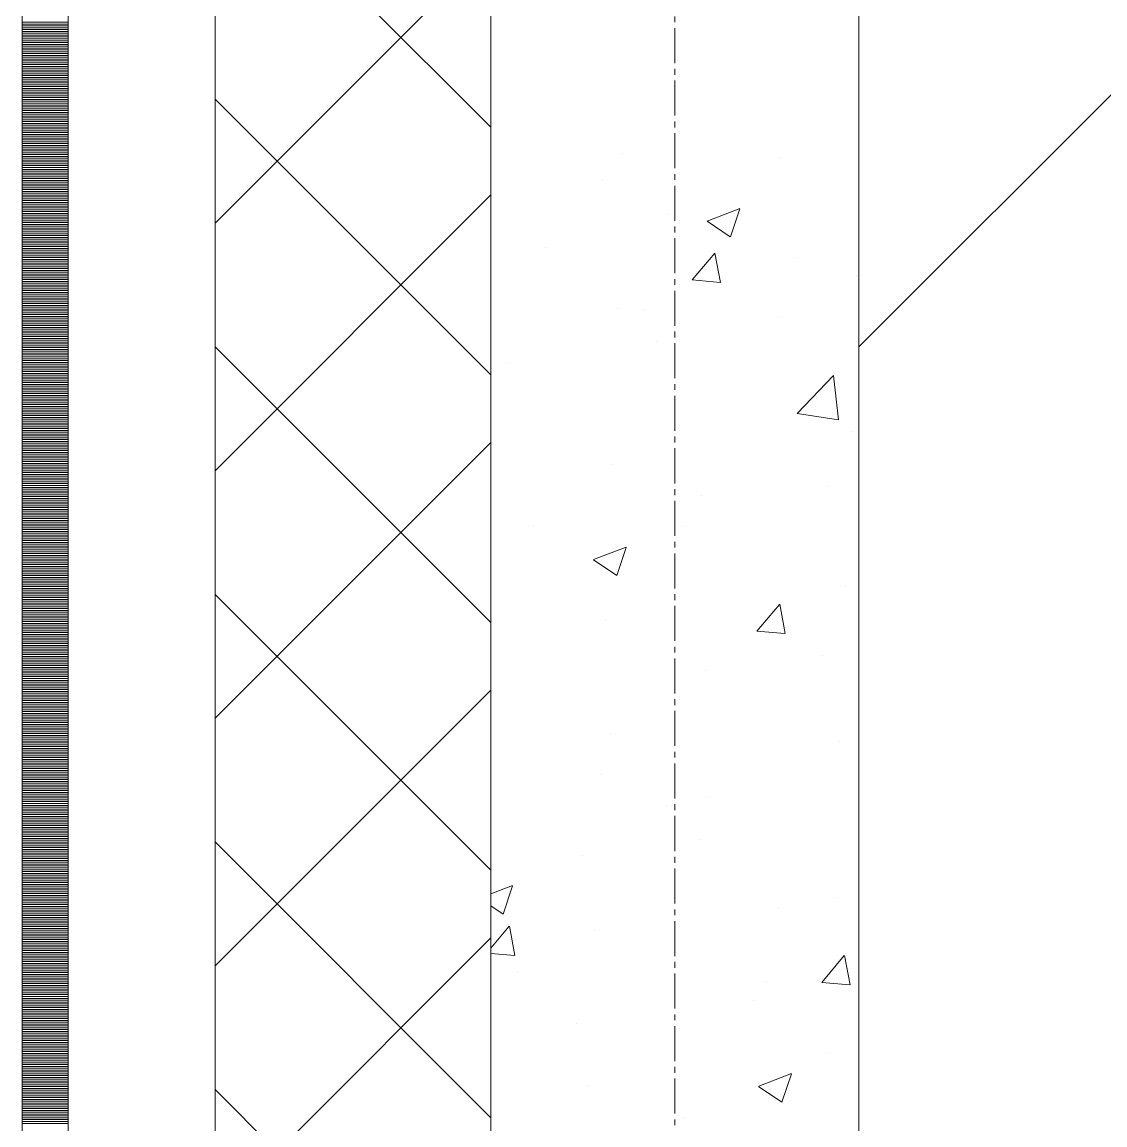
# Model space of a CAD drawing. Header units: millimetres. Extents: x 538266 to 1167394, y 114608 to 637157.
# Drawn here: x 828883 to 829472, y 147313 to 147913 of the extents above; entities that cross this region are included whole.
import ezdxf
from ezdxf.enums import TextEntityAlignment as Align

# ---------------------------------------------------------------- set-up
doc = ezdxf.new("R2010")
doc.units = ezdxf.units.MM
doc.linetypes.add('CENTER2', pattern=[28.575, 19.05, -3.175, 3.175, -3.175])
doc.linetypes.add('DASHED', pattern=[19.05, 12.7, -6.35])
doc.layers.get('Defpoints').update_dxf_attribs({"color": 140})
doc.layers.add('АР_Делит', color=120, linetype='Continuous', lineweight=0, plot=False)
for name, color, linetype, lineweight in [('АР_Стены ПЕНОблок', 52, 'Continuous', 20), ('АР_Тонкая', 254, 'Continuous', 5), ('АР_Утеплитель', 31, 'Continuous', 0), ('АР_Штриховка', 8, 'Continuous', 0)]:
    doc.layers.add(name, color=color, linetype=linetype, lineweight=lineweight)
doc.layers.add('РД_Оси_100', color=7, linetype='Continuous', lineweight=0, true_color=0x525252)
doc.layers.add('ФВ-5', color=7, linetype='Continuous')
doc.styles.add('style1', font='ARIALN.TTF')

# ---------------------------------------------------------------- blocks, each defined once
blk = doc.blocks.new('2_этаж')
at = {"layer": 'АР_Стены ПЕНОблок', "color": 18, "linetype": 'Continuous', "lineweight": 20, "true_color": 0x000000}
for p, q in [((672773.57, 213213.25), (672773.57, 137013.25)), ((672973.57, 137013.25), (672973.57, 213213.25))]:
    blk.add_line(p, q, dxfattribs=at)
at = {"layer": 'АР_Тонкая', "color": 18, "linetype": 'Continuous', "lineweight": 5, "true_color": 0x000000}
for p, q in [((672518.57, 213213.25), (672518.57, 137013.25)), ((672543.57, 213213.25), (672543.57, 137013.25)), ((672543.57, 137013.25), (672543.57, 213213.25)), ((672623.57, 137013.25), (672623.57, 213213.25))]:
    blk.add_line(p, q, dxfattribs=at)
at = {"layer": 'АР_Утеплитель', "color": 18, "linetype": 'Continuous', "lineweight": 0, "true_color": 0x000000}
for p, q in [((672623.57, 213213.25), (672623.57, 137013.25)), ((672773.57, 137013.25), (672773.57, 213213.25))]:
    blk.add_line(p, q, dxfattribs=at)
at = {"layer": 'АР_Штриховка', "color": 18, "linetype": 'Continuous', "lineweight": 0, "true_color": 0x000000}
for p, q in [((672773.57, 147855.89), (672623.57, 148005.89)), ((672623.57, 147803.75), (672773.57, 147953.75)), ((672518.57, 147913), (672543.57, 147913)), ((672518.57, 147912), (672543.57, 147912)), ((672518.57, 147911), (672543.57, 147911)), ((672518.57, 147910), (672543.57, 147910)), ((672518.57, 147909), (672543.57, 147909)), ((672518.57, 147908), (672543.57, 147908)), ((672518.57, 147907), (672543.57, 147907)), ((672518.57, 147906), (672543.57, 147906)), ((672518.57, 147905), (672543.57, 147905)), ((672518.57, 147904), (672543.57, 147904)), ((672518.57, 147903), (672543.57, 147903)), ((672518.57, 147902), (672543.57, 147902)), ((672518.57, 147901), (672543.57, 147901)), ((672518.57, 147900), (672543.57, 147900)), ((672518.57, 147899), (672543.57, 147899)), ((672518.57, 147898), (672543.57, 147898)), ((672518.57, 147897), (672543.57, 147897)), ((672518.57, 147896), (672543.57, 147896)), ((672518.57, 147895), (672543.57, 147895)), ((672518.57, 147894), (672543.57, 147894)), ((672518.57, 147893), (672543.57, 147893)), ((672518.57, 147892), (672543.57, 147892)), ((672518.57, 147891), (672543.57, 147891)), ((672518.57, 147890), (672543.57, 147890)), ((672518.57, 147889), (672543.57, 147889)), ((672518.57, 147888), (672543.57, 147888)), ((672518.57, 147887), (672543.57, 147887)), ((672518.57, 147886), (672543.57, 147886)), ((672518.57, 147885), (672543.57, 147885)), ((672518.57, 147884), (672543.57, 147884)), ((672518.57, 147883), (672543.57, 147883)), ((672518.57, 147882), (672543.57, 147882)), ((672518.57, 147881), (672543.57, 147881)), ((672518.57, 147880), (672543.57, 147880)), ((672518.57, 147879), (672543.57, 147879)), ((672518.57, 147878), (672543.57, 147878)), ((672518.57, 147877), (672543.57, 147877)), ((672518.57, 147876), (672543.57, 147876)), ((672518.57, 147875), (672543.57, 147875)), ((672518.57, 147874), (672543.57, 147874)), ((672518.57, 147873), (672543.57, 147873)), ((672518.57, 147872), (672543.57, 147872)), ((672518.57, 147871), (672543.57, 147871)), ((672518.57, 147870), (672543.57, 147870)), ((672773.57, 147721.18), (672623.57, 147871.18)), ((672518.57, 147869), (672543.57, 147869)), ((672518.57, 147868), (672543.57, 147868)), ((672518.57, 147867), (672543.57, 147867)), ((672518.57, 147866), (672543.57, 147866)), ((672518.57, 147865), (672543.57, 147865)), ((672518.57, 147864), (672543.57, 147864)), ((672518.57, 147863), (672543.57, 147863)), ((672518.57, 147862), (672543.57, 147862)), ((672518.57, 147861), (672543.57, 147861)), ((672518.57, 147860), (672543.57, 147860)), ((672518.57, 147859), (672543.57, 147859)), ((672518.57, 147858), (672543.57, 147858)), ((672518.57, 147857), (672543.57, 147857)), ((672518.57, 147856), (672543.57, 147856)), ((672518.57, 147855), (672543.57, 147855)), ((672518.57, 147854), (672543.57, 147854)), ((672518.57, 147853), (672543.57, 147853)), ((672518.57, 147852), (672543.57, 147852)), ((672518.57, 147851), (672543.57, 147851)), ((672518.57, 147850), (672543.57, 147850)), ((672518.57, 147849), (672543.57, 147849)), ((672518.57, 147848), (672543.57, 147848)), ((672518.57, 147847), (672543.57, 147847)), ((672518.57, 147846), (672543.57, 147846)), ((672518.57, 147845), (672543.57, 147845)), ((672518.57, 147844), (672543.57, 147844)), ((672518.57, 147843), (672543.57, 147843)), ((672518.57, 147842), (672543.57, 147842)), ((672518.57, 147841), (672543.57, 147841)), ((672518.57, 147840), (672543.57, 147840)), ((672845.25, 147841.8), (672845.25, 147841.8)), ((672518.57, 147839), (672543.57, 147839)), ((672518.57, 147838), (672543.57, 147838)), ((672518.57, 147837), (672543.57, 147837)), ((672518.57, 147836), (672543.57, 147836)), ((672518.57, 147835), (672543.57, 147835)), ((672518.57, 147834), (672543.57, 147834)), ((672930.33, 147839.55), (672930.33, 147839.55)), ((672518.57, 147833), (672543.57, 147833)), ((672518.57, 147832), (672543.57, 147832)), ((672518.57, 147831), (672543.57, 147831)), ((672518.57, 147830), (672543.57, 147830)), ((672518.57, 147829), (672543.57, 147829)), ((672518.57, 147828), (672543.57, 147828)), ((672518.57, 147827), (672543.57, 147827)), ((672518.57, 147826), (672543.57, 147826)), ((672518.57, 147825), (672543.57, 147825)), ((672518.57, 147824), (672543.57, 147824)), ((672518.57, 147823), (672543.57, 147823)), ((672518.57, 147822), (672543.57, 147822)), ((672834.13, 147826.88), (672834.13, 147826.88)), ((672518.57, 147821), (672543.57, 147821)), ((672518.57, 147820), (672543.57, 147820)), ((672518.57, 147819), (672543.57, 147819)), ((672518.57, 147818), (672543.57, 147818)), ((672518.57, 147817), (672543.57, 147817)), ((672518.57, 147816), (672543.57, 147816)), ((672623.57, 147669.05), (672773.57, 147819.05)), ((672518.57, 147815), (672543.57, 147815)), ((672518.57, 147814), (672543.57, 147814)), ((672518.57, 147813), (672543.57, 147813)), ((672518.57, 147812), (672543.57, 147812)), ((672518.57, 147811), (672543.57, 147811)), ((672518.57, 147810), (672543.57, 147810)), ((672891.17, 147804.85), (672908.95, 147811.68)), ((672903.76, 147796.2), (672908.91, 147811.55)), ((672518.57, 147809), (672543.57, 147809)), ((672518.57, 147808), (672543.57, 147808)), ((672518.57, 147807), (672543.57, 147807)), ((672518.57, 147806), (672543.57, 147806)), ((672518.57, 147805), (672543.57, 147805)), ((672518.57, 147804), (672543.57, 147804)), ((672869.82, 147808.67), (672869.82, 147808.67)), ((672891.11, 147804.72), (672903.74, 147796.2)), ((672518.57, 147803), (672543.57, 147803)), ((672518.57, 147802), (672543.57, 147802)), ((672518.57, 147801), (672543.57, 147801)), ((672518.57, 147800), (672543.57, 147800)), ((672518.57, 147799), (672543.57, 147799)), ((672518.57, 147798), (672543.57, 147798)), ((672518.57, 147797), (672543.57, 147797)), ((672518.57, 147796), (672543.57, 147796)), ((672518.57, 147795), (672543.57, 147795)), ((672518.57, 147794), (672543.57, 147794)), ((672518.57, 147793), (672543.57, 147793)), ((672518.57, 147792), (672543.57, 147792)), ((672518.57, 147791), (672543.57, 147791)), ((672518.57, 147790), (672543.57, 147790)), ((672518.57, 147789), (672543.57, 147789)), ((672518.57, 147788), (672543.57, 147788)), ((672518.57, 147787), (672543.57, 147787)), ((672518.57, 147786), (672543.57, 147786)), ((672802.98, 147790.6), (672802.98, 147790.6)), ((672883, 147772.82), (672895.24, 147787.41)), ((672898.33, 147771.51), (672895.39, 147787.43)), ((672518.57, 147785), (672543.57, 147785)), ((672518.57, 147784), (672543.57, 147784)), ((672518.57, 147783), (672543.57, 147783)), ((672518.57, 147782), (672543.57, 147782)), ((672518.57, 147781), (672543.57, 147781)), ((672518.57, 147780), (672543.57, 147780)), ((672938.57, 147784.87), (672938.57, 147784.87)), ((672518.57, 147779), (672543.57, 147779)), ((672518.57, 147778), (672543.57, 147778)), ((672518.57, 147777), (672543.57, 147777)), ((672518.57, 147776), (672543.57, 147776)), ((672518.57, 147775), (672543.57, 147775)), ((672518.57, 147774), (672543.57, 147774)), ((672972.57, 147775.13), (672972.57, 147775.13)), ((672518.57, 147773), (672543.57, 147773)), ((672518.57, 147772), (672543.57, 147772)), ((672518.57, 147771), (672543.57, 147771)), ((672518.57, 147770), (672543.57, 147770)), ((672518.57, 147769), (672543.57, 147769)), ((672518.57, 147768), (672543.57, 147768)), ((672883, 147772.81), (672898.18, 147771.48)), ((672518.57, 147767), (672543.57, 147767)), ((672518.57, 147766), (672543.57, 147766)), ((672518.57, 147765), (672543.57, 147765)), ((672518.57, 147764), (672543.57, 147764)), ((672518.57, 147763), (672543.57, 147763)), ((672518.57, 147762), (672543.57, 147762)), ((672518.57, 147761), (672543.57, 147761)), ((672518.57, 147760), (672543.57, 147760)), ((672518.57, 147759), (672543.57, 147759)), ((672518.57, 147758), (672543.57, 147758)), ((672518.57, 147757), (672543.57, 147757)), ((672518.57, 147756), (672543.57, 147756)), ((672842.16, 147757.24), (672842.16, 147757.24)), ((672856.53, 147756.48), (672856.53, 147756.48)), ((672518.57, 147755), (672543.57, 147755)), ((672518.57, 147754), (672543.57, 147754)), ((672518.57, 147753), (672543.57, 147753)), ((672518.57, 147752), (672543.57, 147752)), ((672518.57, 147751), (672543.57, 147751)), ((672518.57, 147750), (672543.57, 147750)), ((672930.69, 147752.9), (672930.69, 147752.9)), ((672518.57, 147749), (672543.57, 147749)), ((672518.57, 147748), (672543.57, 147748)), ((672518.57, 147747), (672543.57, 147747)), ((672518.57, 147746), (672543.57, 147746)), ((672518.57, 147745), (672543.57, 147745)), ((672518.57, 147744), (672543.57, 147744)), ((672518.57, 147743), (672543.57, 147743)), ((672518.57, 147742), (672543.57, 147742)), ((672518.57, 147741), (672543.57, 147741)), ((672518.57, 147740), (672543.57, 147740)), ((672518.57, 147739), (672543.57, 147739)), ((672518.57, 147738), (672543.57, 147738)), ((672863.51, 147739.37), (672863.51, 147739.37)), ((672518.57, 147737), (672543.57, 147737)), ((672518.57, 147736), (672543.57, 147736)), ((672518.57, 147735), (672543.57, 147735)), ((672518.57, 147734), (672543.57, 147734)), ((672518.57, 147733), (672543.57, 147733)), ((672518.57, 147732), (672543.57, 147732)), ((672773.57, 147586.48), (672623.57, 147736.48)), ((672518.57, 147731), (672543.57, 147731)), ((672518.57, 147730), (672543.57, 147730)), ((672518.57, 147729), (672543.57, 147729)), ((672518.57, 147728), (672543.57, 147728)), ((672518.57, 147727), (672543.57, 147727)), ((672518.57, 147726), (672543.57, 147726)), ((672782.56, 147727.47), (672782.56, 147727.47)), ((672518.57, 147725), (672543.57, 147725)), ((672518.57, 147724), (672543.57, 147724)), ((672518.57, 147723), (672543.57, 147723)), ((672518.57, 147722), (672543.57, 147722)), ((672518.57, 147721), (672543.57, 147721)), ((672518.57, 147720), (672543.57, 147720)), ((672940.01, 147700.23), (672959.8, 147720.85)), ((672962.65, 147696.73), (672959.84, 147720.85)), ((672518.57, 147719), (672543.57, 147719)), ((672518.57, 147718), (672543.57, 147718)), ((672518.57, 147717), (672543.57, 147717)), ((672518.57, 147716), (672543.57, 147716)), ((672518.57, 147715), (672543.57, 147715)), ((672518.57, 147714), (672543.57, 147714)), ((672518.57, 147713), (672543.57, 147713)), ((672518.57, 147712), (672543.57, 147712)), ((672518.57, 147711), (672543.57, 147711)), ((672518.57, 147710), (672543.57, 147710)), ((672518.57, 147709), (672543.57, 147709)), ((672518.57, 147708), (672543.57, 147708)), ((672518.57, 147707), (672543.57, 147707)), ((672518.57, 147706), (672543.57, 147706)), ((672518.57, 147705), (672543.57, 147705)), ((672518.57, 147704), (672543.57, 147704)), ((672518.57, 147703), (672543.57, 147703)), ((672518.57, 147702), (672543.57, 147702)), ((672518.57, 147701), (672543.57, 147701)), ((672518.57, 147700), (672543.57, 147700)), ((672518.57, 147699), (672543.57, 147699)), ((672518.57, 147698), (672543.57, 147698)), ((672518.57, 147697), (672543.57, 147697)), ((672518.57, 147696), (672543.57, 147696)), ((672940.05, 147700.16), (672962.64, 147696.65)), ((672518.57, 147695), (672543.57, 147695)), ((672518.57, 147694), (672543.57, 147694)), ((672518.57, 147693), (672543.57, 147693)), ((672518.57, 147692), (672543.57, 147692)), ((672518.57, 147691), (672543.57, 147691)), ((672518.57, 147690), (672543.57, 147690)), ((672969.48, 147690.57), (672969.48, 147690.57)), ((672518.57, 147689), (672543.57, 147689)), ((672518.57, 147688), (672543.57, 147688)), ((672518.57, 147687), (672543.57, 147687)), ((672518.57, 147686), (672543.57, 147686)), ((672518.57, 147685), (672543.57, 147685)), ((672518.57, 147684), (672543.57, 147684)), ((672623.57, 147534.34), (672773.57, 147684.34)), ((672518.57, 147683), (672543.57, 147683)), ((672518.57, 147682), (672543.57, 147682)), ((672518.57, 147681), (672543.57, 147681)), ((672518.57, 147680), (672543.57, 147680)), ((672518.57, 147679), (672543.57, 147679)), ((672518.57, 147678), (672543.57, 147678)), ((672518.57, 147677), (672543.57, 147677)), ((672518.57, 147676), (672543.57, 147676)), ((672518.57, 147675), (672543.57, 147675)), ((672518.57, 147674), (672543.57, 147674)), ((672518.57, 147673), (672543.57, 147673)), ((672518.57, 147672), (672543.57, 147672)), ((672839.07, 147672.69), (672839.07, 147672.69)), ((672518.57, 147671), (672543.57, 147671)), ((672518.57, 147670), (672543.57, 147670)), ((672518.57, 147669), (672543.57, 147669)), ((672518.57, 147668), (672543.57, 147668)), ((672518.57, 147667), (672543.57, 147667)), ((672518.57, 147666), (672543.57, 147666)), ((672518.57, 147665), (672543.57, 147665)), ((672518.57, 147664), (672543.57, 147664)), ((672518.57, 147663), (672543.57, 147663)), ((672518.57, 147662), (672543.57, 147662)), ((672518.57, 147661), (672543.57, 147661)), ((672518.57, 147660), (672543.57, 147660)), ((672957.1, 147660.31), (672957.1, 147660.31)), ((672518.57, 147659), (672543.57, 147659)), ((672518.57, 147658), (672543.57, 147658)), ((672518.57, 147657), (672543.57, 147657)), ((672518.57, 147656), (672543.57, 147656)), ((672518.57, 147655), (672543.57, 147655)), ((672518.57, 147654), (672543.57, 147654)), ((672888.03, 147655.76), (672888.03, 147655.76)), ((672518.57, 147653), (672543.57, 147653)), ((672518.57, 147652), (672543.57, 147652)), ((672518.57, 147651), (672543.57, 147651)), ((672518.57, 147650), (672543.57, 147650)), ((672518.57, 147649), (672543.57, 147649)), ((672518.57, 147648), (672543.57, 147648)), ((672518.57, 147647), (672543.57, 147647)), ((672518.57, 147646), (672543.57, 147646)), ((672518.57, 147645), (672543.57, 147645)), ((672518.57, 147644), (672543.57, 147644)), ((672518.57, 147643), (672543.57, 147643)), ((672518.57, 147642), (672543.57, 147642)), ((672518.57, 147641), (672543.57, 147641)), ((672518.57, 147640), (672543.57, 147640)), ((672518.57, 147639), (672543.57, 147639)), ((672518.57, 147638), (672543.57, 147638)), ((672518.57, 147637), (672543.57, 147637)), ((672518.57, 147636), (672543.57, 147636)), ((672796.69, 147639.19), (672796.69, 147639.19)), ((672879.56, 147638.58), (672879.56, 147638.58)), ((672518.57, 147635), (672543.57, 147635)), ((672518.57, 147634), (672543.57, 147634)), ((672518.57, 147633), (672543.57, 147633)), ((672518.57, 147632), (672543.57, 147632)), ((672518.57, 147631), (672543.57, 147631)), ((672518.57, 147630), (672543.57, 147630)), ((672518.57, 147629), (672543.57, 147629)), ((672518.57, 147628), (672543.57, 147628)), ((672518.57, 147627), (672543.57, 147627)), ((672518.57, 147626), (672543.57, 147626)), ((672518.57, 147625), (672543.57, 147625)), ((672518.57, 147624), (672543.57, 147624)), ((672829.36, 147620.66), (672847.15, 147627.49)), ((672841.95, 147612.01), (672847.1, 147627.36)), ((672518.57, 147623), (672543.57, 147623)), ((672518.57, 147622), (672543.57, 147622)), ((672518.57, 147621), (672543.57, 147621)), ((672518.57, 147620), (672543.57, 147620)), ((672518.57, 147619), (672543.57, 147619)), ((672518.57, 147618), (672543.57, 147618)), ((672829.31, 147620.54), (672841.94, 147612.01)), ((672518.57, 147617), (672543.57, 147617)), ((672518.57, 147616), (672543.57, 147616)), ((672518.57, 147615), (672543.57, 147615)), ((672518.57, 147614), (672543.57, 147614)), ((672518.57, 147613), (672543.57, 147613)), ((672518.57, 147612), (672543.57, 147612)), ((672518.57, 147611), (672543.57, 147611)), ((672518.57, 147610), (672543.57, 147610)), ((672518.57, 147609), (672543.57, 147609)), ((672518.57, 147608), (672543.57, 147608)), ((672518.57, 147607), (672543.57, 147607)), ((672518.57, 147606), (672543.57, 147606)), ((672966.39, 147606.02), (672966.39, 147606.02)), ((672518.57, 147605), (672543.57, 147605)), ((672518.57, 147604), (672543.57, 147604)), ((672518.57, 147603), (672543.57, 147603)), ((672518.57, 147602), (672543.57, 147602)), ((672518.57, 147601), (672543.57, 147601)), ((672518.57, 147600), (672543.57, 147600)), ((672773.57, 147451.78), (672623.57, 147601.78)), ((672518.57, 147599), (672543.57, 147599)), ((672518.57, 147598), (672543.57, 147598)), ((672518.57, 147597), (672543.57, 147597)), ((672518.57, 147596), (672543.57, 147596)), ((672518.57, 147595), (672543.57, 147595)), ((672518.57, 147594), (672543.57, 147594)), ((672918.24, 147581.76), (672930.48, 147596.35)), ((672933.57, 147580.45), (672930.64, 147596.38)), ((672518.57, 147593), (672543.57, 147593)), ((672518.57, 147592), (672543.57, 147592)), ((672518.57, 147591), (672543.57, 147591)), ((672518.57, 147590), (672543.57, 147590)), ((672518.57, 147589), (672543.57, 147589)), ((672518.57, 147588), (672543.57, 147588)), ((672835.98, 147588.13), (672835.98, 147588.13)), ((672518.57, 147587), (672543.57, 147587)), ((672518.57, 147586), (672543.57, 147586)), ((672518.57, 147585), (672543.57, 147585)), ((672518.57, 147584), (672543.57, 147584)), ((672518.57, 147583), (672543.57, 147583)), ((672518.57, 147582), (672543.57, 147582)), ((672518.57, 147581), (672543.57, 147581)), ((672518.57, 147580), (672543.57, 147580)), ((672518.57, 147579), (672543.57, 147579)), ((672518.57, 147578), (672543.57, 147578)), ((672518.57, 147577), (672543.57, 147577)), ((672518.57, 147576), (672543.57, 147576)), ((672918.24, 147581.75), (672933.42, 147580.43)), ((672518.57, 147575), (672543.57, 147575)), ((672518.57, 147574), (672543.57, 147574)), ((672518.57, 147573), (672543.57, 147573)), ((672518.57, 147572), (672543.57, 147572)), ((672518.57, 147571), (672543.57, 147571)), ((672518.57, 147570), (672543.57, 147570)), ((672518.57, 147569), (672543.57, 147569)), ((672518.57, 147568), (672543.57, 147568)), ((672518.57, 147567), (672543.57, 147567)), ((672518.57, 147566), (672543.57, 147566)), ((672518.57, 147565), (672543.57, 147565)), ((672518.57, 147564), (672543.57, 147564)), ((672953.87, 147568.5), (672953.87, 147568.5)), ((672518.57, 147563), (672543.57, 147563)), ((672518.57, 147562), (672543.57, 147562)), ((672518.57, 147561), (672543.57, 147561)), ((672518.57, 147560), (672543.57, 147560)), ((672518.57, 147559), (672543.57, 147559)), ((672518.57, 147558), (672543.57, 147558)), ((672890.28, 147560.13), (672890.28, 147560.13)), ((672518.57, 147557), (672543.57, 147557)), ((672518.57, 147556), (672543.57, 147556)), ((672518.57, 147555), (672543.57, 147555)), ((672518.57, 147554), (672543.57, 147554)), ((672518.57, 147553), (672543.57, 147553)), ((672518.57, 147552), (672543.57, 147552)), ((672518.57, 147551), (672543.57, 147551)), ((672518.57, 147550), (672543.57, 147550)), ((672518.57, 147549), (672543.57, 147549)), ((672518.57, 147548), (672543.57, 147548)), ((672518.57, 147547), (672543.57, 147547)), ((672518.57, 147546), (672543.57, 147546)), ((672623.57, 147399.64), (672773.57, 147549.64)), ((672518.57, 147545), (672543.57, 147545)), ((672518.57, 147544), (672543.57, 147544)), ((672518.57, 147543), (672543.57, 147543)), ((672518.57, 147542), (672543.57, 147542)), ((672518.57, 147541), (672543.57, 147541)), ((672518.57, 147540), (672543.57, 147540)), ((672518.57, 147539), (672543.57, 147539)), ((672518.57, 147538), (672543.57, 147538)), ((672518.57, 147537), (672543.57, 147537)), ((672518.57, 147536), (672543.57, 147536)), ((672518.57, 147535), (672543.57, 147535)), ((672518.57, 147534), (672543.57, 147534)), ((672518.57, 147533), (672543.57, 147533)), ((672518.57, 147532), (672543.57, 147532)), ((672518.57, 147531), (672543.57, 147531)), ((672518.57, 147530), (672543.57, 147530)), ((672518.57, 147529), (672543.57, 147529)), ((672518.57, 147528), (672543.57, 147528)), ((672518.57, 147527), (672543.57, 147527)), ((672518.57, 147526), (672543.57, 147526)), ((672518.57, 147525), (672543.57, 147525)), ((672518.57, 147524), (672543.57, 147524)), ((672518.57, 147523), (672543.57, 147523)), ((672518.57, 147522), (672543.57, 147522)), ((672838.57, 147525.97), (672838.57, 147525.97)), ((672518.57, 147521), (672543.57, 147521)), ((672518.57, 147520), (672543.57, 147520)), ((672518.57, 147519), (672543.57, 147519)), ((672518.57, 147518), (672543.57, 147518)), ((672518.57, 147517), (672543.57, 147517)), ((672518.57, 147516), (672543.57, 147516)), ((672963.3, 147521.46), (672963.3, 147521.46)), ((672518.57, 147515), (672543.57, 147515)), ((672518.57, 147514), (672543.57, 147514)), ((672518.57, 147513), (672543.57, 147513)), ((672518.57, 147512), (672543.57, 147512)), ((672518.57, 147511), (672543.57, 147511)), ((672518.57, 147510), (672543.57, 147510)), ((672518.57, 147509), (672543.57, 147509)), ((672518.57, 147508), (672543.57, 147508)), ((672518.57, 147507), (672543.57, 147507)), ((672518.57, 147506), (672543.57, 147506)), ((672518.57, 147505), (672543.57, 147505)), ((672518.57, 147504), (672543.57, 147504)), ((672518.57, 147503), (672543.57, 147503)), ((672518.57, 147502), (672543.57, 147502)), ((672518.57, 147501), (672543.57, 147501)), ((672518.57, 147500), (672543.57, 147500)), ((672518.57, 147499), (672543.57, 147499)), ((672518.57, 147498), (672543.57, 147498)), ((672832.89, 147503.58), (672832.89, 147503.58)), ((672518.57, 147497), (672543.57, 147497)), ((672518.57, 147496), (672543.57, 147496)), ((672518.57, 147495), (672543.57, 147495)), ((672518.57, 147494), (672543.57, 147494)), ((672518.57, 147493), (672543.57, 147493)), ((672518.57, 147492), (672543.57, 147492)), ((672518.57, 147491), (672543.57, 147491)), ((672518.57, 147490), (672543.57, 147490)), ((672518.57, 147489), (672543.57, 147489)), ((672518.57, 147488), (672543.57, 147488)), ((672518.57, 147487), (672543.57, 147487)), ((672518.57, 147486), (672543.57, 147486)), ((672869.08, 147487.03), (672869.08, 147487.03)), ((672892.13, 147491.85), (672892.13, 147491.85)), ((672518.57, 147485), (672543.57, 147485)), ((672518.57, 147484), (672543.57, 147484)), ((672518.57, 147483), (672543.57, 147483)), ((672518.57, 147482), (672543.57, 147482)), ((672518.57, 147481), (672543.57, 147481)), ((672518.57, 147480), (672543.57, 147480)), ((672518.57, 147479), (672543.57, 147479)), ((672518.57, 147478), (672543.57, 147478)), ((672518.57, 147477), (672543.57, 147477)), ((672518.57, 147476), (672543.57, 147476)), ((672518.57, 147475), (672543.57, 147475)), ((672518.57, 147474), (672543.57, 147474)), ((672518.57, 147473), (672543.57, 147473)), ((672518.57, 147472), (672543.57, 147472)), ((672518.57, 147471), (672543.57, 147471)), ((672518.57, 147470), (672543.57, 147470)), ((672518.57, 147469), (672543.57, 147469)), ((672518.57, 147468), (672543.57, 147468)), ((672887.05, 147468.32), (672887.05, 147468.32)), ((672518.57, 147467), (672543.57, 147467)), ((672518.57, 147466), (672543.57, 147466)), ((672518.57, 147465), (672543.57, 147465)), ((672518.57, 147464), (672543.57, 147464)), ((672518.57, 147463), (672543.57, 147463)), ((672518.57, 147462), (672543.57, 147462)), ((672773.57, 147317.07), (672623.57, 147467.07)), ((672518.57, 147461), (672543.57, 147461)), ((672518.57, 147460), (672543.57, 147460)), ((672518.57, 147459), (672543.57, 147459)), ((672518.57, 147458), (672543.57, 147458)), ((672518.57, 147457), (672543.57, 147457)), ((672518.57, 147456), (672543.57, 147456)), ((672823.46, 147459.95), (672823.46, 147459.95)), ((672518.57, 147455), (672543.57, 147455)), ((672518.57, 147454), (672543.57, 147454)), ((672518.57, 147453), (672543.57, 147453)), ((672518.57, 147452), (672543.57, 147452)), ((672518.57, 147451), (672543.57, 147451)), ((672518.57, 147450), (672543.57, 147450)), ((672518.57, 147449), (672543.57, 147449)), ((672518.57, 147448), (672543.57, 147448)), ((672518.57, 147447), (672543.57, 147447)), ((672518.57, 147446), (672543.57, 147446)), ((672518.57, 147445), (672543.57, 147445)), ((672518.57, 147444), (672543.57, 147444)), ((672518.57, 147443), (672543.57, 147443)), ((672518.57, 147442), (672543.57, 147442)), ((672518.57, 147441), (672543.57, 147441)), ((672518.57, 147440), (672543.57, 147440)), ((672518.57, 147439), (672543.57, 147439)), ((672518.57, 147438), (672543.57, 147438)), ((672773.57, 147438.78), (672785.35, 147443.3)), ((672780.15, 147427.82), (672785.3, 147443.17)), ((672518.57, 147437), (672543.57, 147437)), ((672518.57, 147436), (672543.57, 147436)), ((672518.57, 147435), (672543.57, 147435)), ((672518.57, 147434), (672543.57, 147434)), ((672518.57, 147433), (672543.57, 147433)), ((672518.57, 147432), (672543.57, 147432)), ((672773.57, 147432.26), (672780.14, 147427.83)), ((672960.22, 147436.9), (672960.22, 147436.9)), ((672518.57, 147431), (672543.57, 147431)), ((672518.57, 147430), (672543.57, 147430)), ((672518.57, 147429), (672543.57, 147429)), ((672518.57, 147428), (672543.57, 147428)), ((672518.57, 147427), (672543.57, 147427)), ((672518.57, 147426), (672543.57, 147426)), ((672929.94, 147431.26), (672929.94, 147431.26)), ((672518.57, 147425), (672543.57, 147425)), ((672518.57, 147424), (672543.57, 147424)), ((672518.57, 147423), (672543.57, 147423)), ((672518.57, 147422), (672543.57, 147422)), ((672518.57, 147421), (672543.57, 147421)), ((672518.57, 147420), (672543.57, 147420)), ((672773.57, 147409.35), (672783.54, 147421.23)), ((672786.63, 147405.34), (672783.69, 147421.26)), ((672518.57, 147419), (672543.57, 147419)), ((672518.57, 147418), (672543.57, 147418)), ((672518.57, 147417), (672543.57, 147417)), ((672518.57, 147416), (672543.57, 147416)), ((672518.57, 147415), (672543.57, 147415)), ((672518.57, 147414), (672543.57, 147414)), ((672623.57, 147264.93), (672773.57, 147414.93)), ((672829.8, 147419.02), (672829.8, 147419.02)), ((672518.57, 147413), (672543.57, 147413)), ((672518.57, 147412), (672543.57, 147412)), ((672518.57, 147411), (672543.57, 147411)), ((672518.57, 147410), (672543.57, 147410)), ((672518.57, 147409), (672543.57, 147409)), ((672518.57, 147408), (672543.57, 147408)), ((672518.57, 147407), (672543.57, 147407)), ((672518.57, 147406), (672543.57, 147406)), ((672518.57, 147405), (672543.57, 147405)), ((672518.57, 147404), (672543.57, 147404)), ((672518.57, 147403), (672543.57, 147403)), ((672518.57, 147402), (672543.57, 147402)), ((672773.57, 147406.44), (672786.48, 147405.31)), ((672781.81, 147405.84), (672781.81, 147405.84)), ((672953.48, 147390.7), (672965.73, 147405.3)), ((672968.82, 147389.4), (672965.88, 147405.32)), ((672518.57, 147401), (672543.57, 147401)), ((672518.57, 147400), (672543.57, 147400)), ((672518.57, 147399), (672543.57, 147399)), ((672518.57, 147398), (672543.57, 147398)), ((672518.57, 147397), (672543.57, 147397)), ((672518.57, 147396), (672543.57, 147396)), ((672788.04, 147396.86), (672788.04, 147396.86)), ((672518.57, 147395), (672543.57, 147395)), ((672518.57, 147394), (672543.57, 147394)), ((672518.57, 147393), (672543.57, 147393)), ((672518.57, 147392), (672543.57, 147392)), ((672518.57, 147391), (672543.57, 147391)), ((672518.57, 147390), (672543.57, 147390)), ((672923.63, 147391.13), (672923.63, 147391.13)), ((672953.48, 147390.7), (672968.66, 147389.37)), ((672518.57, 147389), (672543.57, 147389)), ((672518.57, 147388), (672543.57, 147388)), ((672518.57, 147387), (672543.57, 147387)), ((672518.57, 147386), (672543.57, 147386)), ((672518.57, 147385), (672543.57, 147385)), ((672518.57, 147384), (672543.57, 147384)), ((672518.57, 147383), (672543.57, 147383)), ((672518.57, 147382), (672543.57, 147382)), ((672518.57, 147381), (672543.57, 147381)), ((672518.57, 147380), (672543.57, 147380)), ((672518.57, 147379), (672543.57, 147379)), ((672518.57, 147378), (672543.57, 147378)), ((672916.42, 147380.8), (672916.42, 147380.8)), ((672518.57, 147377), (672543.57, 147377)), ((672518.57, 147376), (672543.57, 147376)), ((672518.57, 147375), (672543.57, 147375)), ((672518.57, 147374), (672543.57, 147374)), ((672518.57, 147373), (672543.57, 147373)), ((672518.57, 147372), (672543.57, 147372)), ((672518.57, 147371), (672543.57, 147371)), ((672518.57, 147370), (672543.57, 147370)), ((672518.57, 147369), (672543.57, 147369)), ((672518.57, 147368), (672543.57, 147368)), ((672518.57, 147367), (672543.57, 147367)), ((672518.57, 147366), (672543.57, 147366)), ((672820.23, 147368.14), (672820.23, 147368.14)), ((672518.57, 147365), (672543.57, 147365)), ((672518.57, 147364), (672543.57, 147364)), ((672518.57, 147363), (672543.57, 147363)), ((672518.57, 147362), (672543.57, 147362)), ((672518.57, 147361), (672543.57, 147361)), ((672518.57, 147360), (672543.57, 147360)), ((672518.57, 147359), (672543.57, 147359)), ((672518.57, 147358), (672543.57, 147358)), ((672518.57, 147357), (672543.57, 147357)), ((672518.57, 147356), (672543.57, 147356)), ((672518.57, 147355), (672543.57, 147355)), ((672518.57, 147354), (672543.57, 147354)), ((672518.57, 147353), (672543.57, 147353)), ((672518.57, 147352), (672543.57, 147352)), ((672518.57, 147351), (672543.57, 147351)), ((672518.57, 147350), (672543.57, 147350)), ((672518.57, 147349), (672543.57, 147349)), ((672518.57, 147348), (672543.57, 147348)), ((672957.13, 147352.35), (672957.13, 147352.35)), ((672518.57, 147347), (672543.57, 147347)), ((672518.57, 147346), (672543.57, 147346)), ((672518.57, 147345), (672543.57, 147345)), ((672518.57, 147344), (672543.57, 147344)), ((672518.57, 147343), (672543.57, 147343)), ((672518.57, 147342), (672543.57, 147342)), ((672518.57, 147341), (672543.57, 147341)), ((672518.57, 147340), (672543.57, 147340)), ((672518.57, 147339), (672543.57, 147339)), ((672518.57, 147338), (672543.57, 147338)), ((672518.57, 147337), (672543.57, 147337)), ((672518.57, 147336), (672543.57, 147336)), ((672919.18, 147334.21), (672936.96, 147341.03)), ((672931.77, 147325.56), (672936.92, 147340.91)), ((672518.57, 147335), (672543.57, 147335)), ((672518.57, 147334), (672543.57, 147334)), ((672518.57, 147333), (672543.57, 147333)), ((672518.57, 147332), (672543.57, 147332)), ((672518.57, 147331), (672543.57, 147331)), ((672518.57, 147330), (672543.57, 147330)), ((672773.57, 147182.37), (672623.57, 147332.37)), ((672826.71, 147334.47), (672826.71, 147334.47)), ((672919.12, 147334.08), (672931.75, 147325.56)), ((672518.57, 147329), (672543.57, 147329)), ((672518.57, 147328), (672543.57, 147328)), ((672518.57, 147327), (672543.57, 147327)), ((672518.57, 147326), (672543.57, 147326)), ((672518.57, 147325), (672543.57, 147325)), ((672518.57, 147324), (672543.57, 147324)), ((672518.57, 147323), (672543.57, 147323)), ((672518.57, 147322), (672543.57, 147322)), ((672518.57, 147321), (672543.57, 147321)), ((672518.57, 147320), (672543.57, 147320)), ((672518.57, 147319), (672543.57, 147319)), ((672518.57, 147318), (672543.57, 147318)), ((672518.57, 147317), (672543.57, 147317)), ((672518.57, 147316), (672543.57, 147316)), ((672518.57, 147315), (672543.57, 147315)), ((672518.57, 147314), (672543.57, 147314)), ((672878.81, 147316.95), (672878.81, 147316.95))]:
    blk.add_line(p, q, dxfattribs=at)
at = {"layer": 'Defpoints', "color": 18, "true_color": 0x000000, "style": 'style1'}
for p in [(677970.57, 219836.39), (678101.19, 211681.39)]:
    blk.add_attdef('АР-ПОМЕЩЕНИЕ:НАИМЕНОВАНИЕ', text='', height=100, dxfattribs=at).set_placement(p, align=Align.MIDDLE)
blk = doc.blocks.new('СОШ_2200_АР_ОСИ_М100_28.05.24')
at = {"layer": 'АР_Делит', "color": 251, "linetype": 'DASHED', "true_color": 0x636466}
blk.add_lwpolyline([(114955, 135155), (114955, -355), (93595.036, -355), (93595.036, 13855), (94145, 13855), (94145, 68320), (66055, 68320), (66055, 13857.73), (83455, 13857.73), (83455, -355), (45245, -355), (45245, 13145), (44695, 13145), (44695, 26755), (45245, 26755), (45245, 68320), (20455, 68320), (20455, 26755), (27955, 26755), (27955, 13145), (-355, 13145), (-355, 100855)], dxfattribs=at)
at = {"layer": 'РД_Оси_100', "color": 251, "linetype": 'CENTER2', "true_color": 0x636466}
blk.add_line((0, -6155), (0, 139938.679), dxfattribs=at)

msp = doc.modelspace()

# ---------------------------------------------------------------- hatches: boundary and pattern name
at = {"layer": 'ФВ-5'}
h = msp.add_hatch(dxfattribs=at)
h.set_pattern_fill('ANSI31', color=3, scale=300)
h.paths.add_polyline_path([(856937.83, 141853.28), (856717.83, 141633.28), (856717.83, 141593.78), (856417.83, 141593.78), (856417.83, 142493.78), (856717.83, 142493.78), (856717.83, 142082.3), (856937.83, 142302.3), (856937.83, 143613.25), (856037.83, 143613.25), (856037.83, 143603.25), (853263.99, 143603.25, -0.558775), (852895.51, 143603.25), (851387.83, 143603.25, -0.414214), (851687.83, 143303.25, -1), (851087.83, 143303.25, -0.414214), (851387.83, 143603.25), (850280.15, 143603.25, -0.558775), (849911.67, 143603.25), (849137.83, 143603.25), (848237.83, 143603.25), (847307.83, 143603.25), (847307.83, 143383.25), (846937.83, 143383.25), (846937.83, 143453.25), (846937.83, 143603.25), (846437.83, 143603.25), (846437.83, 142703.25), (846737.83, 142703.25), (846737.83, 142583.25), (846317.83, 142583.25), (846317.83, 143603.25), (845837.83, 143603.25), (842357.83, 143603.25), (842357.83, 143383.25), (842067.83, 143383.25), (842067.83, 143603.25), (841437.83, 143603.25), (839882.77, 143603.25, -0.333315), (840098.76, 143315.26, -1), (839498.76, 143315.26, -0.333315), (839714.74, 143603.25), (838680.15, 143603.25, -0.558775), (838311.67, 143603.25), (837507.83, 143603.25), (837507.83, 143383.25), (837137.83, 143383.25), (837137.83, 141363.25), (837147.83, 141363.25), (837147.83, 140163.25), (837137.83, 136013.25), (837202.35, 136013.25, -0.618518), (837589.48, 136013.25), (840886.19, 136013.25, -0.618518), (841273.32, 136013.25), (841437.83, 136013.25), (841437.83, 136033.25), (842313.69, 136033.25, -0.582347), (842689.48, 136013.25), (843586.19, 136013.25, -0.618518), (843973.32, 136013.25), (844402.35, 136013.25, -0.618518), (844789.48, 136013.25), (845837.83, 136013.25), (845837.83, 136033.25), (847037.83, 136033.25), (848237.83, 136030.58), (848237.83, 136033.25), (849137.83, 136033.25), (850195.61, 136030.18, -0.587964), (850573.32, 136013.25), (851002.35, 136013.25, -0.618518), (851389.48, 136013.25), (852286.19, 136013.25, -0.618518), (852673.32, 136013.25), (853102.35, 136013.25, -0.618518), (853489.48, 136013.25), (855286.19, 136013.25, -0.618518), (855673.32, 136013.25), (856036.94, 136013.25), (856037.83, 136014.14), (856037.83, 136313.25), (856785.95, 136313.25), (856937.83, 136465.13)])
h.paths.add_polyline_path([(851418.02, 140993.17), (851968.02, 140993.17, -1), (851968.02, 140393.17), (851418.02, 140393.17, -1)], flags=16)
h.paths.add_polyline_path([(847057.56, 139675.17, -1), (846624.88, 139675.17, -1)], flags=16)
h.paths.add_polyline_path([(847014.26, 139675.17, -1), (846668.18, 139675.17, -1)], flags=0)
h.paths.add_polyline_path([(846977.43, 139675.17, -1), (846705.01, 139675.17, -1)], flags=0)
h.paths.add_polyline_path([(846737.83, 141603.25), (846437.83, 141603.25), (846437.83, 142503.25), (846737.83, 142503.25)], flags=16)
h.paths.add_polyline_path([(844344.21, 140388.84), (843794.21, 140388.84, -1), (843794.21, 140988.84), (844344.21, 140988.84, -1)], flags=16)
h.paths.add_polyline_path([(836345.42, 144457.46, -0.893187), (836937.83, 144524.52), (836937.83, 145103.25), (835937.83, 145103.25), (833187.99, 145103.25, -0.582884), (832811.51, 145103.25), (829357.83, 145103.25), (829357.83, 144737.39, -0.255743), (829457.56, 144555.17, -0.284268), (829337.83, 144361.61), (829337.83, 141213.25), (829357.83, 141213.25), (829357.83, 140313.25), (829351.43, 139257.49, -0.265015), (829457.56, 139071.33, -0.284268), (829337.83, 138877.76), (829337.83, 138448.73, -0.284268), (829457.56, 138255.17, -0.284268), (829337.83, 138061.61), (829337.83, 137013.25), (829357.83, 137013.25), (829357.83, 136033.25), (835937.83, 136033.25), (836937.83, 136033.25), (836937.83, 139613.25), (836627.83, 139613.25), (836627.83, 140513.25), (836927.83, 140513.25), (836927.83, 140893.25), (836507.83, 140893.25), (836507.83, 142033.25), (836937.83, 142033.25), (836937.83, 143617.76, -0.284268), (836818.11, 143811.33, -0.284268), (836937.83, 144004.89), (836937.83, 144390.4, -0.893187)])
h.paths.add_polyline_path([(840537.83, 148013.25), (840537.83, 150213.25), (840537.83, 150413.25), (840537.83, 151713.25), (840537.83, 156113.25), (841187.83, 156113.25), (841187.83, 156333.25), (841427.83, 156333.25), (841427.83, 156683.09, -0.270169), (841318.11, 156871.33, -0.270169), (841427.83, 157059.57), (841427.83, 158016.93, -0.270169), (841318.11, 158205.17, -0.270169), (841427.83, 158393.41), (841427.83, 158493.25), (840857.83, 158493.25), (840857.83, 158718.25), (840582.83, 159194.56), (840604.48, 159207.06), (840604.77, 159206.57, -0.120105), (840857.83, 159268.25), (840857.83, 159293.25), (840857.83, 159438.25), (840582.83, 159914.56), (840604.49, 159927.06), (840604.77, 159926.57, -0.120105), (840857.84, 159988.25), (840857.84, 160013.25), (840857.84, 161103.25), (840439.79, 161103.25, -0.594367), (840059.72, 161103.25), (838656.61, 161080.5, -0.414214), (838956.61, 160780.5, -1), (838356.61, 160780.5, -0.414214), (838656.61, 161080.5), (838351.79, 161095.95, -0.581306), (837975.88, 161103.25), (837867.83, 161103.25), (837867.83, 159543.25), (837867.83, 158590.3), (837147.83, 158590.3), (837147.83, 157813.25), (837147.83, 157743.41, -0.270169), (837257.56, 157555.17, -0.270169), (837147.83, 157366.93), (837147.83, 155699.4, -0.910455), (837742.58, 155643.53, -0.910455), (837147.83, 155587.65), (837147.83, 154759.57, -0.270169), (837257.56, 154571.33, -0.270169), (837147.83, 154383.09), (837147.83, 154113.25), (837147.83, 153213.25), (837147.83, 149223.25), (837137.83, 149003.25), (835937.83, 149003.25), (829357.83, 149003.25), (829357.83, 148637.39, -0.255743), (829457.56, 148455.17, -0.284268), (829337.83, 148261.61), (829337.83, 146164.89, -0.284268), (829457.56, 145971.33, -0.255743), (829357.83, 145789.11), (829357.83, 145693.25), (829577.83, 145693.25), (829577.83, 145323.25), (832815.51, 145323.25, -0.558775), (833183.99, 145323.25), (835937.83, 145323.25), (835937.83, 145603.25), (837138.39, 145603.25), (837138.39, 145290.26), (837137.83, 145289.7), (837137.83, 145103.25), (837137.83, 144001.36, -0.259982), (837250.45, 143823.25), (838307.67, 143823.25, -0.582884), (838684.15, 143823.25), (841437.83, 143823.25), (841438.83, 143823.25), (842337.83, 143823.25), (845837.83, 143823.25), (847037.83, 143823.25), (848237.83, 143823.25), (849137.83, 143823.25), (849907.67, 143823.25, -0.582884), (850284.15, 143823.25), (852891.51, 143823.25, -0.582884), (853267.99, 143823.25), (855158.44, 143823.25), (855158.44, 144113.25), (855782.83, 144113.25), (856037.83, 144113.25), (856037.83, 144113.25), (856728.23, 144113.25), (856737.83, 144122.85), (856737.83, 148413.25), (856037.83, 148413.25), (856037.83, 148713.25), (855169.78, 148713.25, -0.594367), (854789.72, 148713.25), (851785.94, 148713.25, -0.32294), (851557.83, 148603.68), (851557.83, 147814.06), (851242.77, 147813.94), (850766.56, 147538.76), (850754.06, 147560.4), (850754.55, 147560.69, -0.120105), (850692.77, 147813.73), (850667.77, 147813.72), (850522.77, 147813.66), (850046.56, 147538.48), (850034.06, 147560.13), (850034.55, 147560.41, -0.120105), (849972.77, 147813.45), (849947.83, 147813.44), (849637.88, 147813.33), (849437.83, 147813.25), (849237.83, 147813.25), (847537.83, 147813.25), (840537.83, 147813.25)])
h.paths.add_polyline_path([(836927.83, 154113.25), (836927.83, 154387.09, -0.260437), (836824.88, 154571.33, -0.260437), (836927.83, 154755.57), (836927.83, 157370.93, -0.260437), (836824.88, 157555.17, -0.260437), (836927.83, 157739.41), (836927.83, 157813.25), (836927.83, 158313.41), (833193.28, 158313.33, -0.618224), (832806.23, 158313.32), (829577.83, 158313.25), (829577.83, 157743.25), (829337.83, 157743.25), (829337.83, 157648.73, -0.284268), (829457.56, 157455.17, -0.284268), (829337.83, 157261.61), (829337.83, 154113.25), (829357.83, 154113.25), (829357.83, 153213.25), (829356.53, 152154.38, -0.25765), (829457.56, 151971.33, -0.284268), (829337.83, 151777.76), (829337.83, 151348.73, -0.284268), (829457.56, 151155.17, -0.284268), (829337.83, 150961.61), (829337.83, 150064.89, -0.284268), (829457.56, 149871.33, -0.255743), (829357.83, 149689.11), (829357.83, 149223.25), (834727.83, 149223.25), (834727.83, 149523.25), (835627.83, 149523.25), (835627.83, 149223.25), (835707.83, 149223.25), (835707.83, 149643.25), (836927.83, 149643.25), (836927.83, 153213.25)], flags=17)

# ---------------------------------------------------------------- block references
msp.add_blockref('2_этаж', (156364.26, 0))
at = {"layer": 'РД_Оси_100'}
msp.add_blockref('СОШ_2200_АР_ОСИ_М100_28.05.24', (829237.83, 122413.25), dxfattribs=at)

doc.saveas('drawing.dxf')
